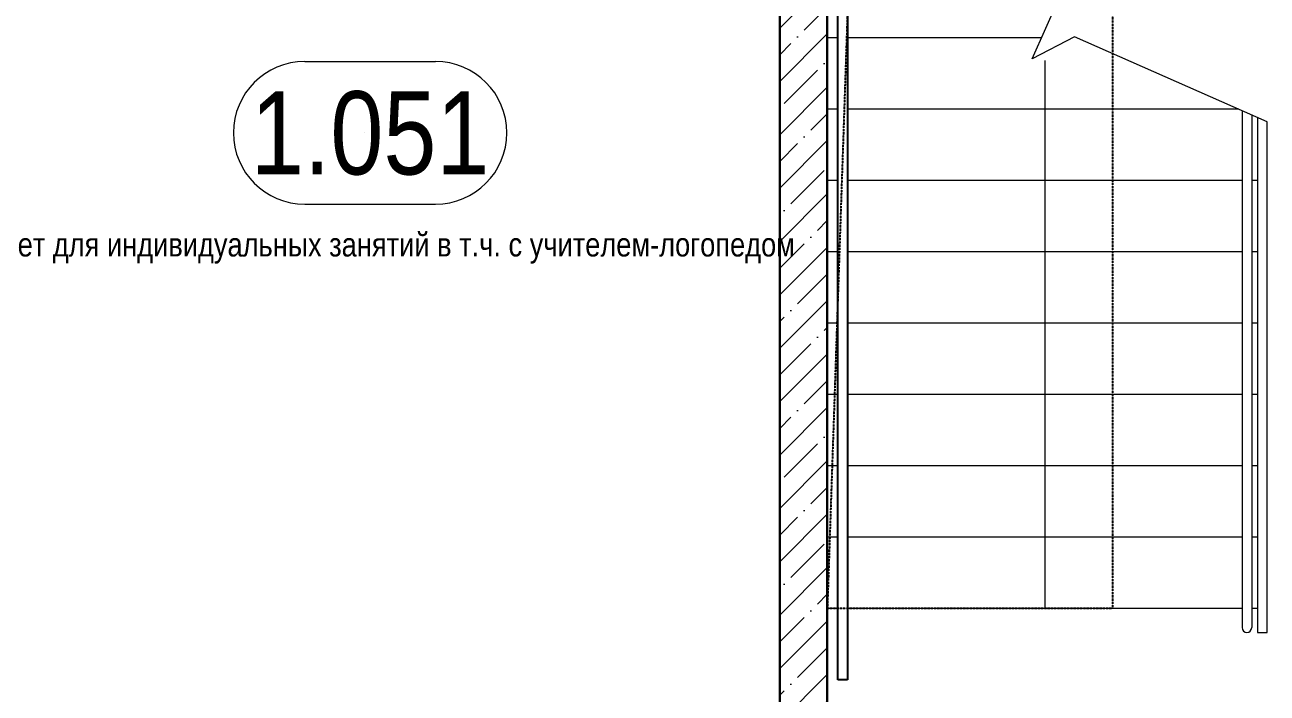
# Model space of a CAD drawing. Header units: millimetres. Extents: x -7155 to 483283, y -227682 to 148426.
# Drawn here: x 21025 to 26250, y 93245 to 96055 of the extents above; entities that cross this region are included whole.
import ezdxf
from ezdxf.enums import TextEntityAlignment as Align

# ---------------------------------------------------------------- set-up
doc = ezdxf.new("R2010")
doc.units = ezdxf.units.MM
doc.linetypes.add('CENTER2', pattern=[28.575, 19.05, -3.175, 3.175, -3.175])
doc.linetypes.add('HIDDEN', pattern=[9.525, 6.35, -3.175])
doc.layers.get('Defpoints').update_dxf_attribs({"color": 140})
for name, color, linetype, lineweight in [('АР_Area', 5, 'Continuous', 5), ('АР_Стены ЖБ', 7, 'Continuous', 30), ('АР_Тонкая', 254, 'Continuous', 5), ('АР_Ф_ЛК', 7, 'Continuous', 5), ('АР_Штриховка', 8, 'Continuous', 0)]:
    doc.layers.add(name, color=color, linetype=linetype, lineweight=lineweight)
doc.layers.add('АР_Оси_РД_100', color=7, linetype='Continuous', lineweight=0, true_color=0x525252)
doc.layers.add('РД_Оси_100', color=7, linetype='Continuous', lineweight=0, true_color=0x525252)
doc.styles.add('style1', font='ARIALN.TTF')

# ---------------------------------------------------------------- blocks, each defined once
blk = doc.blocks.new('СОШ_2200_АР_ОСИ_М100_28.05.24')
at = {"layer": 'АР_Оси_РД_100', "linetype": 'CENTER2'}
blk.add_line((24200, -6155), (24200, 139938.679), dxfattribs=at)
blk = doc.blocks.new('MOK-МаркаПом_овал_ареал')
for p, q in [((-2.75, 3), (2.75, 3)), ((-2.75, -3), (2.75, -3))]:
    blk.add_line(p, q)
for centre, radius, start, end in [((-2.75, 0), 3, 90, 270), ((2.75, 0), 3, 270, 90), ((-3.75, 0), 3.5, 0, 0.001)]:
    blk.add_arc(centre, radius, start, end)
at = {"color": 0, "style": 'style1'}
blk.add_attdef('АР-ПОМЕЩЕНИЕ:НОМЕР', text='', height=3.5, dxfattribs=at).set_placement((0, 0), align=Align.MIDDLE)

msp = doc.modelspace()

# ---------------------------------------------------------------- hatches: boundary and pattern name
at = {"layer": 'АР_Штриховка', "linetype": 'Continuous', "lineweight": 5, "true_color": 0x000000}
h = msp.add_hatch(dxfattribs=at)
h.set_pattern_fill('ANSI35', color=18, scale=25, angle=-360, style=0)
h.paths.add_polyline_path([(24400, 100100), (24200, 100100), (24200, 91050), (24400, 91050)], flags=0)

# ---------------------------------------------------------------- linework, layer by layer
at = {"color": 18, "linetype": 'HIDDEN', "ltscale": 0.07, "true_color": 0x000000}
for p, q in [((24400, 93600), (24400, 99200)), ((25600, 99200), (25600, 93600)), ((24563.9, 98446), (24400, 93600)), ((25600, 93600), (24400, 93600))]:
    msp.add_line(p, q, dxfattribs=at)
at = {"color": 18, "true_color": 0x000000}
for p, q in [((24445, 93300), (24445, 96441)), ((24485, 96425.5), (24485, 93300)), ((24485, 93300), (24445, 93300))]:
    msp.add_line(p, q, dxfattribs=at)
at = {"layer": 'АР_Стены ЖБ', "color": 18, "linetype": 'Continuous', "lineweight": 30, "true_color": 0x000000}
for p, q in [((24200, 100100), (24200, 91050)), ((24400, 91050), (24400, 100100))]:
    msp.add_line(p, q, dxfattribs=at)
at = {"layer": 'АР_Тонкая', "color": 18, "true_color": 0x000000}
for p, q in [((25262, 95912.3), (25388, 96198.3)), ((25439.4, 96004.9), (25262, 95912.3)), ((26250, 95647.6), (25439.4, 96004.9))]:
    msp.add_line(p, q, dxfattribs=at)
at = {"layer": 'АР_Ф_ЛК', "color": 18, "true_color": 0x000000}
for p, q in [((24445, 96000), (24400, 96000)), ((25300.6, 96000), (24485, 96000)), ((25315, 95905.7), (25315, 95439.5)), ((24445, 95700), (24400, 95700)), ((26131.2, 95700), (24485, 95700)), ((26210, 95665.3), (26210, 93500)), ((26250, 93500), (26250, 95647.6)), ((25315, 95439.5), (25315, 93600)), ((24445, 95400), (24400, 95400)), ((26145, 95400), (24485, 95400)), ((26210, 95400), (26185, 95400)), ((24445, 95100), (24400, 95100)), ((26145, 95100), (24485, 95100)), ((26210, 95100), (26185, 95100)), ((24445, 94800), (24400, 94800)), ((26145, 94800), (24485, 94800)), ((26210, 94800), (26185, 94800)), ((24445, 94500), (24400, 94500)), ((26145, 94500), (24485, 94500)), ((26210, 94500), (26185, 94500)), ((24445, 94200), (24400, 94200)), ((26145, 94200), (24485, 94200)), ((26210, 94200), (26185, 94200)), ((24445, 93900), (24400, 93900)), ((26145, 93900), (24485, 93900)), ((26210, 93900), (26185, 93900)), ((24445, 93600), (24400, 93600)), ((26145, 93600), (24485, 93600)), ((26210, 93600), (26185, 93600)), ((26210, 93500), (26250, 93500))]:
    msp.add_line(p, q, dxfattribs=at)
at = {"layer": 'АР_Ф_ЛК', "color": 18, "lineweight": 9, "true_color": 0x000000}
for p, q in [((26145, 95693.9), (26145, 93520)), ((26185, 95676.3), (26185, 93520))]:
    msp.add_line(p, q, dxfattribs=at)
msp.add_arc((26165, 93520), 20, 180, 0, dxfattribs=at)

# ---------------------------------------------------------------- block references
at = {"layer": 'АР_Area', "color": 18, "linetype": 'Continuous', "lineweight": 5, "true_color": 0x000000}
ref = msp.add_blockref('MOK-МаркаПом_овал_ареал', (22477.3, 95601.2), dxfattribs=dict(at, xscale=100, yscale=100, zscale=100))
ref.add_attrib('АР-ПОМЕЩЕНИЕ:НОМЕР', '1.051', dxfattribs={"layer": '0', "color": 0, "height": 350, "style": 'style1'}).set_placement((22477.3, 95601.2), align=Align.MIDDLE)
ref.add_attrib('АР-ПОМЕЩЕНИЕ:НАИМЕНОВАНИЕ', 'Кабинет для индивидуальных занятий в т.ч. с учителем-логопедом', dxfattribs={"layer": 'Defpoints', "color": 2, "height": 100, "style": 'style1'}).set_placement((22467.8, 95119.9), align=Align.MIDDLE)
at = {"layer": 'РД_Оси_100'}
msp.add_blockref('СОШ_2200_АР_ОСИ_М100_28.05.24', (0, 0), dxfattribs=at)

doc.saveas('drawing.dxf')
